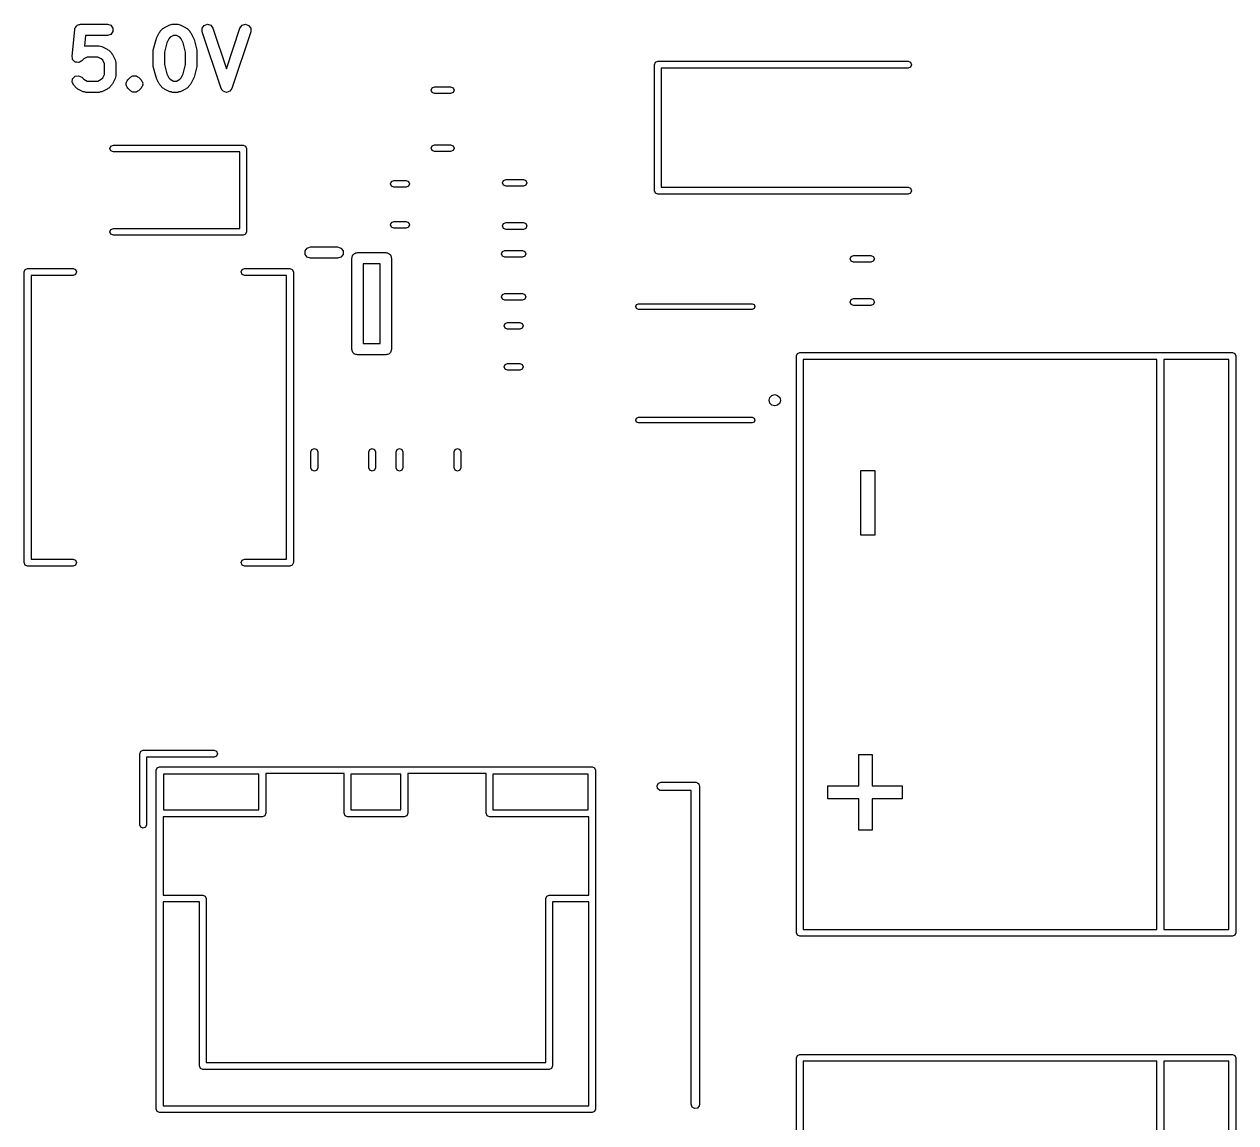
# Model space of a CAD drawing. Extents: x 96 to 200, y -143 to -59.
# Drawn here: x 177.53 to 198.87, y -81.52 to -62.18 of the extents above; entities that cross this region are included whole.
import ezdxf

# ---------------------------------------------------------------- set-up
doc = ezdxf.new("R2010")
doc.units = 0
doc.layers.add('BLACK', color=7, linetype='CONTINUOUS')

msp = doc.modelspace()

# ---------------------------------------------------------------- linework, layer by layer
at = {"layer": 'BLACK', "linetype": 'CONTINUOUS'}
for p, q in [((178.372, -62.7439), (178.42, -62.2677)), ((178.42, -62.2677), (178.424, -62.2577)), ((178.424, -62.2467), (178.436, -62.23)), ((178.424, -62.2577), (178.424, -62.2467)), ((178.436, -62.23), (178.444, -62.2111)), ((178.444, -62.2111), (178.454, -62.2056)), ((178.454, -62.2056), (178.46, -62.1967)), ((178.46, -62.1967), (178.48, -62.1903)), ((178.48, -62.1903), (178.498, -62.1799)), ((178.498, -62.1799), (178.509, -62.181)), ((178.509, -62.181), (178.519, -62.1776)), ((178.519, -62.1776), (178.995, -62.1776)), ((178.995, -62.1776), (179.054, -62.1967)), ((179.054, -62.1967), (179.09, -62.2467)), ((179.09, -62.3085), (179.054, -62.3585)), ((179.09, -62.2467), (179.09, -62.3085)), ((179.917, -62.3166), (179.925, -62.3021)), ((179.925, -62.3021), (179.972, -62.2545)), ((179.972, -62.2545), (179.987, -62.2472)), ((179.987, -62.2472), (179.998, -62.2358)), ((179.998, -62.2358), (180.093, -62.1882)), ((180.093, -62.1882), (180.116, -62.1847)), ((180.116, -62.1847), (180.138, -62.1776)), ((180.138, -62.1776), (180.233, -62.1776)), ((180.233, -62.1776), (180.255, -62.1847)), ((180.255, -62.1847), (180.278, -62.1882)), ((180.278, -62.1882), (180.373, -62.2358)), ((180.373, -62.2358), (180.385, -62.2472)), ((180.385, -62.2472), (180.399, -62.2545)), ((180.399, -62.2545), (180.447, -62.3021)), ((180.447, -62.3021), (180.454, -62.3166)), ((180.662, -62.2474), (180.698, -62.1972)), ((180.662, -62.3092), (180.662, -62.2474)), ((180.996, -63.3092), (180.662, -62.3092)), ((180.698, -62.1972), (180.756, -62.1776)), ((180.756, -62.1776), (180.815, -62.1963)), ((180.815, -62.1963), (180.852, -62.246)), ((180.852, -62.246), (181.09, -62.9614)), ((181.09, -62.9614), (181.329, -62.246)), ((181.519, -62.3092), (181.185, -63.3092)), ((181.329, -62.246), (181.366, -62.1963)), ((181.366, -62.1963), (181.425, -62.1776)), ((181.425, -62.1776), (181.483, -62.1972)), ((181.483, -62.1972), (181.519, -62.2474)), ((181.519, -62.2474), (181.519, -62.3092)), ((178.61, -62.3776), (178.591, -62.5659)), ((178.995, -62.3776), (178.61, -62.3776)), ((179.054, -62.3585), (178.995, -62.3776)), ((179.803, -62.6343), (179.851, -62.4438)), ((179.851, -62.4438), (179.857, -62.4344)), ((179.857, -62.4344), (179.858, -62.4234)), ((179.858, -62.4234), (179.906, -62.3281)), ((179.906, -62.3281), (179.917, -62.3166)), ((180.042, -62.503), (180, -62.6709)), ((180.077, -62.4321), (180.042, -62.503)), ((180.102, -62.4074), (180.077, -62.4321)), ((180.162, -62.3776), (180.102, -62.4074)), ((180.21, -62.3776), (180.162, -62.3776)), ((180.269, -62.4074), (180.21, -62.3776)), ((180.294, -62.4321), (180.269, -62.4074)), ((180.329, -62.503), (180.294, -62.4321)), ((180.371, -62.6709), (180.329, -62.503)), ((180.454, -62.3166), (180.466, -62.3281)), ((180.466, -62.3281), (180.513, -62.4234)), ((180.513, -62.4234), (180.515, -62.4344)), ((180.515, -62.4344), (180.521, -62.4438)), ((180.521, -62.4438), (180.568, -62.6343)), ((178.591, -62.5659), (178.592, -62.5657)), ((178.592, -62.5657), (178.614, -62.5586)), ((178.614, -62.5586), (178.852, -62.5586)), ((178.852, -62.5586), (178.874, -62.5657)), ((178.874, -62.5657), (178.897, -62.5691)), ((178.897, -62.5691), (178.992, -62.6167)), ((178.992, -62.6167), (179.004, -62.6281)), ((179.004, -62.6281), (179.018, -62.6355)), ((179.018, -62.6355), (179.066, -62.6831)), ((179.066, -62.6831), (179.073, -62.6975)), ((179.073, -62.6975), (179.085, -62.7091)), ((179.085, -62.7091), (179.132, -62.8043)), ((179.8, -62.6586), (179.804, -62.6467)), ((179.8, -62.8967), (179.8, -62.6586)), ((179.804, -62.6467), (179.803, -62.6343)), ((180, -62.6709), (180, -62.8844)), ((180.371, -62.8844), (180.371, -62.6709)), ((180.568, -62.6343), (180.568, -62.6467)), ((180.568, -62.6467), (180.571, -62.6586)), ((180.571, -62.6586), (180.571, -62.8967)), ((178.378, -62.7714), (178.372, -62.7439)), ((178.382, -62.7992), (178.378, -62.7714)), ((178.384, -62.8013), (178.382, -62.7992)), ((178.385, -62.8042), (178.384, -62.8013)), ((178.406, -62.823), (178.385, -62.8042)), ((178.426, -62.8429), (178.406, -62.823)), ((178.429, -62.8434), (178.426, -62.8429)), ((178.431, -62.8454), (178.429, -62.8434)), ((178.459, -62.8482), (178.431, -62.8454)), ((178.487, -62.8526), (178.459, -62.8482)), ((178.49, -62.8512), (178.487, -62.8526)), ((178.493, -62.8515), (178.49, -62.8512)), ((178.517, -62.8373), (178.493, -62.8515)), ((178.542, -62.8245), (178.517, -62.8373)), ((178.578, -62.7884), (178.542, -62.8245)), ((178.638, -62.7586), (178.578, -62.7884)), ((178.829, -62.7586), (178.638, -62.7586)), ((178.888, -62.7884), (178.829, -62.7586)), ((178.913, -62.813), (178.888, -62.7884)), ((178.943, -62.8727), (178.913, -62.813)), ((178.943, -63.0635), (178.943, -62.8727)), ((179.132, -62.8043), (179.136, -62.8271)), ((179.136, -62.8271), (179.143, -62.849)), ((179.143, -62.849), (179.143, -63.0871)), ((179.804, -62.9085), (179.8, -62.8967)), ((179.803, -62.9209), (179.804, -62.9085)), ((179.851, -63.1114), (179.803, -62.9209)), ((180, -62.8844), (180.042, -63.0522)), ((180.329, -63.0522), (180.371, -62.8844)), ((180.568, -62.9209), (180.521, -63.1114)), ((180.571, -62.8967), (180.568, -62.9085)), ((180.568, -62.9085), (180.568, -62.9209)), ((188.63, -62.89), (188.648, -62.8476)), ((188.63, -65.11), (188.63, -62.89)), ((188.648, -62.8476), (188.69, -62.83)), ((188.69, -62.83), (193.1, -62.83)), ((193.1, -62.95), (188.75, -62.95)), ((188.75, -62.95), (188.75, -65.05)), ((193.1, -62.83), (193.142, -62.8476)), ((193.142, -62.9324), (193.1, -62.95)), ((193.142, -62.8476), (193.16, -62.89)), ((193.16, -62.89), (193.142, -62.9324)), ((178.373, -63.198), (178.382, -63.137)), ((178.382, -63.137), (178.426, -63.0933)), ((178.426, -63.0933), (178.487, -63.0836)), ((178.487, -63.0836), (178.542, -63.1117)), ((178.542, -63.1117), (178.578, -63.1478)), ((178.578, -63.1478), (178.638, -63.1776)), ((178.829, -63.1776), (178.888, -63.1478)), ((178.888, -63.1478), (178.913, -63.1231)), ((178.913, -63.1231), (178.943, -63.0635)), ((179.132, -63.1319), (179.085, -63.2271)), ((179.136, -63.1091), (179.132, -63.1319)), ((179.143, -63.0871), (179.136, -63.1091)), ((179.346, -63.1734), (179.353, -63.1593)), ((179.353, -63.1593), (179.401, -63.1117)), ((179.401, -63.1117), (179.415, -63.1045)), ((179.415, -63.1045), (179.426, -63.0933)), ((179.426, -63.0933), (179.434, -63.092)), ((179.434, -63.092), (179.441, -63.0873)), ((179.441, -63.0873), (179.449, -63.0873)), ((179.449, -63.0873), (179.456, -63.0836)), ((179.456, -63.0836), (179.471, -63.0861)), ((179.471, -63.0861), (179.487, -63.0836)), ((179.487, -63.0836), (179.494, -63.0873)), ((179.494, -63.0873), (179.502, -63.0873)), ((179.502, -63.0873), (179.509, -63.092)), ((179.509, -63.092), (179.517, -63.0933)), ((179.517, -63.0933), (179.528, -63.1045)), ((179.528, -63.1045), (179.542, -63.1117)), ((179.542, -63.1117), (179.59, -63.1593)), ((179.59, -63.1593), (179.597, -63.1734)), ((179.857, -63.1208), (179.851, -63.1114)), ((179.858, -63.1319), (179.857, -63.1208)), ((179.906, -63.2271), (179.858, -63.1319)), ((180.042, -63.0522), (180.077, -63.1231)), ((180.077, -63.1231), (180.102, -63.1478)), ((180.102, -63.1478), (180.162, -63.1776)), ((180.21, -63.1776), (180.269, -63.1478)), ((180.269, -63.1478), (180.294, -63.1231)), ((180.294, -63.1231), (180.329, -63.0522)), ((180.513, -63.1319), (180.466, -63.2271)), ((180.515, -63.1208), (180.513, -63.1319)), ((180.521, -63.1114), (180.515, -63.1208)), ((178.401, -63.2531), (178.373, -63.198)), ((178.448, -63.3007), (178.401, -63.2531)), ((178.463, -63.3081), (178.448, -63.3007)), ((178.474, -63.3194), (178.463, -63.3081)), ((178.57, -63.3671), (178.474, -63.3194)), ((178.592, -63.3705), (178.57, -63.3671)), ((178.614, -63.3776), (178.592, -63.3705)), ((178.852, -63.3776), (178.614, -63.3776)), ((178.638, -63.1776), (178.829, -63.1776)), ((178.874, -63.3705), (178.852, -63.3776)), ((178.897, -63.3671), (178.874, -63.3705)), ((178.992, -63.3194), (178.897, -63.3671)), ((179.004, -63.3081), (178.992, -63.3194)), ((179.018, -63.3007), (179.004, -63.3081)), ((179.066, -63.2531), (179.018, -63.3007)), ((179.073, -63.2386), (179.066, -63.2531)), ((179.085, -63.2271), (179.073, -63.2386)), ((179.325, -63.2144), (179.332, -63.2002)), ((179.328, -63.23), (179.325, -63.2144)), ((179.325, -63.2456), (179.328, -63.23)), ((179.332, -63.2598), (179.325, -63.2456)), ((179.332, -63.2002), (179.335, -63.1846)), ((179.335, -63.2754), (179.332, -63.2598)), ((179.335, -63.1846), (179.346, -63.1734)), ((179.346, -63.2866), (179.335, -63.2754)), ((179.353, -63.3007), (179.346, -63.2866)), ((179.401, -63.3483), (179.353, -63.3007)), ((179.415, -63.3555), (179.401, -63.3483)), ((179.426, -63.3667), (179.415, -63.3555)), ((179.434, -63.368), (179.426, -63.3667)), ((179.441, -63.3727), (179.434, -63.368)), ((179.449, -63.3727), (179.441, -63.3727)), ((179.456, -63.3764), (179.449, -63.3727)), ((179.471, -63.3739), (179.456, -63.3764)), ((179.487, -63.3764), (179.471, -63.3739)), ((179.494, -63.3727), (179.487, -63.3764)), ((179.502, -63.3727), (179.494, -63.3727)), ((179.509, -63.368), (179.502, -63.3727)), ((179.517, -63.3667), (179.509, -63.368)), ((179.528, -63.3555), (179.517, -63.3667)), ((179.542, -63.3483), (179.528, -63.3555)), ((179.59, -63.3007), (179.542, -63.3483)), ((179.597, -63.2866), (179.59, -63.3007)), ((179.597, -63.1734), (179.608, -63.1846)), ((179.608, -63.2754), (179.597, -63.2866)), ((179.608, -63.1846), (179.611, -63.2002)), ((179.611, -63.2598), (179.608, -63.2754)), ((179.611, -63.2002), (179.618, -63.2144)), ((179.618, -63.2456), (179.611, -63.2598)), ((179.618, -63.2144), (179.615, -63.23)), ((179.615, -63.23), (179.618, -63.2456)), ((179.917, -63.2386), (179.906, -63.2271)), ((179.925, -63.2531), (179.917, -63.2386)), ((179.972, -63.3007), (179.925, -63.2531)), ((179.987, -63.3081), (179.972, -63.3007)), ((179.998, -63.3194), (179.987, -63.3081)), ((180.093, -63.3671), (179.998, -63.3194)), ((180.116, -63.3705), (180.093, -63.3671)), ((180.138, -63.3776), (180.116, -63.3705)), ((180.233, -63.3776), (180.138, -63.3776)), ((180.162, -63.1776), (180.21, -63.1776)), ((180.255, -63.3705), (180.233, -63.3776)), ((180.278, -63.3671), (180.255, -63.3705)), ((180.373, -63.3194), (180.278, -63.3671)), ((180.385, -63.3081), (180.373, -63.3194)), ((180.399, -63.3007), (180.385, -63.3081)), ((180.447, -63.2531), (180.399, -63.3007)), ((180.454, -63.2386), (180.447, -63.2531)), ((180.466, -63.2271), (180.454, -63.2386)), ((181.014, -63.3335), (180.996, -63.3092)), ((181.031, -63.3581), (181.014, -63.3335)), ((181.032, -63.3583), (181.031, -63.3581)), ((181.032, -63.359), (181.032, -63.3583)), ((181.061, -63.3681), (181.032, -63.359)), ((181.09, -63.3776), (181.061, -63.3681)), ((181.091, -63.3776), (181.09, -63.3774)), ((181.09, -63.3774), (181.09, -63.3776)), ((181.12, -63.3681), (181.091, -63.3776)), ((181.149, -63.359), (181.12, -63.3681)), ((181.15, -63.3581), (181.149, -63.3583)), ((181.149, -63.3583), (181.149, -63.359)), ((181.167, -63.3335), (181.15, -63.3581)), ((181.185, -63.3092), (181.167, -63.3335)), ((184.699, -63.34), (184.717, -63.2976)), ((184.717, -63.3824), (184.699, -63.34)), ((184.717, -63.2976), (184.759, -63.28)), ((184.759, -63.28), (185.041, -63.28)), ((185.041, -63.28), (185.083, -63.2976)), ((185.083, -63.2976), (185.101, -63.34)), ((185.101, -63.34), (185.083, -63.3824)), ((184.759, -63.4), (184.717, -63.3824)), ((185.041, -63.4), (184.759, -63.4)), ((185.083, -63.3824), (185.041, -63.4)), ((179.04, -64.365), (179.058, -64.3226)), ((179.058, -64.4074), (179.04, -64.365)), ((179.058, -64.3226), (179.1, -64.305)), ((179.1, -64.425), (179.058, -64.4074)), ((179.1, -64.305), (181.385, -64.305)), ((181.325, -64.425), (179.1, -64.425)), ((181.325, -65.775), (181.325, -64.425)), ((181.385, -64.305), (181.427, -64.3226)), ((181.427, -64.3226), (181.445, -64.365)), ((181.445, -64.365), (181.445, -65.835)), ((184.699, -64.36), (184.717, -64.3176)), ((184.717, -64.4024), (184.699, -64.36)), ((184.717, -64.3176), (184.759, -64.3)), ((184.759, -64.42), (184.717, -64.4024)), ((184.759, -64.3), (185.041, -64.3)), ((185.041, -64.42), (184.759, -64.42)), ((185.041, -64.3), (185.083, -64.3176)), ((185.083, -64.4024), (185.041, -64.42)), ((185.083, -64.3176), (185.101, -64.36)), ((185.101, -64.36), (185.083, -64.4024)), ((183.982, -64.99), (184, -64.9476)), ((184, -65.0324), (183.982, -64.99)), ((184, -64.9476), (184.042, -64.93)), ((184.042, -65.05), (184, -65.0324)), ((184.042, -64.93), (184.258, -64.93)), ((184.258, -65.05), (184.042, -65.05)), ((184.258, -64.93), (184.3, -64.9476)), ((184.3, -65.0324), (184.258, -65.05)), ((184.3, -64.9476), (184.318, -64.99)), ((184.318, -64.99), (184.3, -65.0324)), ((185.956, -64.97), (185.974, -64.9276)), ((185.974, -65.0124), (185.956, -64.97)), ((185.974, -64.9276), (186.016, -64.91)), ((186.016, -65.03), (185.974, -65.0124)), ((186.016, -64.91), (186.324, -64.91)), ((186.324, -65.03), (186.016, -65.03)), ((186.324, -64.91), (186.366, -64.9276)), ((186.366, -65.0124), (186.324, -65.03)), ((186.366, -64.9276), (186.384, -64.97)), ((186.384, -64.97), (186.366, -65.0124)), ((188.75, -65.05), (193.1, -65.05)), ((193.1, -65.05), (193.142, -65.0676)), ((193.142, -65.0676), (193.16, -65.11)), ((188.648, -65.1524), (188.63, -65.11)), ((188.69, -65.17), (188.648, -65.1524)), ((193.1, -65.17), (188.69, -65.17)), ((193.142, -65.1524), (193.1, -65.17)), ((193.16, -65.11), (193.142, -65.1524)), ((183.982, -65.71), (184, -65.6676)), ((184, -65.7524), (183.982, -65.71)), ((184, -65.6676), (184.042, -65.65)), ((184.042, -65.65), (184.258, -65.65)), ((184.258, -65.65), (184.3, -65.6676)), ((184.3, -65.6676), (184.318, -65.71)), ((184.318, -65.71), (184.3, -65.7524)), ((185.956, -65.73), (185.974, -65.6876)), ((185.974, -65.6876), (186.016, -65.67)), ((186.016, -65.67), (186.324, -65.67)), ((186.324, -65.67), (186.366, -65.6876)), ((186.366, -65.6876), (186.384, -65.73)), ((179.04, -65.835), (179.058, -65.7926)), ((179.058, -65.8774), (179.04, -65.835)), ((179.058, -65.7926), (179.1, -65.775)), ((179.1, -65.895), (179.058, -65.8774)), ((179.1, -65.775), (181.325, -65.775)), ((181.385, -65.895), (179.1, -65.895)), ((181.427, -65.8774), (181.385, -65.895)), ((181.445, -65.835), (181.427, -65.8774)), ((184.042, -65.77), (184, -65.7524)), ((184.258, -65.77), (184.042, -65.77)), ((184.3, -65.7524), (184.258, -65.77)), ((185.974, -65.7724), (185.956, -65.73)), ((186.016, -65.79), (185.974, -65.7724)), ((186.324, -65.79), (186.016, -65.79)), ((186.366, -65.7724), (186.324, -65.79)), ((186.384, -65.73), (186.366, -65.7724)), ((182.48, -66.1691), (182.516, -66.1191)), ((182.516, -66.1191), (182.575, -66.1)), ((182.575, -66.1), (183.05, -66.1)), ((183.05, -66.1), (183.109, -66.1191)), ((183.109, -66.1191), (183.145, -66.1691)), ((182.48, -66.2309), (182.48, -66.1691)), ((182.516, -66.2809), (182.48, -66.2309)), ((182.575, -66.3), (182.516, -66.2809)), ((183.05, -66.3), (182.575, -66.3)), ((183.109, -66.2809), (183.05, -66.3)), ((183.145, -66.2309), (183.109, -66.2809)), ((183.145, -66.1691), (183.145, -66.2309)), ((183.3, -66.3), (183.305, -66.2849)), ((183.3, -67.9), (183.3, -66.3)), ((183.305, -66.2691), (183.314, -66.2563)), ((183.305, -66.2849), (183.305, -66.2691)), ((183.314, -66.2563), (183.319, -66.2412)), ((183.319, -66.2412), (183.332, -66.2319)), ((183.332, -66.2319), (183.341, -66.2191)), ((183.341, -66.2191), (183.356, -66.2142)), ((183.356, -66.2142), (183.369, -66.2049)), ((183.369, -66.2049), (183.385, -66.2049)), ((183.385, -66.2049), (183.4, -66.2)), ((183.4, -66.2), (183.9, -66.2)), ((183.9, -66.2), (183.915, -66.2049)), ((183.915, -66.2049), (183.931, -66.2049)), ((183.931, -66.2049), (183.944, -66.2142)), ((183.944, -66.2142), (183.959, -66.2191)), ((183.959, -66.2191), (183.968, -66.2319)), ((183.968, -66.2319), (183.981, -66.2412)), ((183.981, -66.2412), (183.986, -66.2563)), ((183.986, -66.2563), (183.995, -66.2691)), ((183.995, -66.2691), (183.995, -66.2849)), ((183.995, -66.2849), (184, -66.3)), ((184, -66.3), (184, -67.9)), ((185.936, -66.22), (185.954, -66.1776)), ((185.954, -66.2624), (185.936, -66.22)), ((185.954, -66.1776), (185.996, -66.16)), ((185.996, -66.28), (185.954, -66.2624)), ((185.996, -66.16), (186.304, -66.16)), ((186.304, -66.28), (185.996, -66.28)), ((186.304, -66.16), (186.346, -66.1776)), ((186.346, -66.2624), (186.304, -66.28)), ((186.346, -66.1776), (186.364, -66.22)), ((186.364, -66.22), (186.346, -66.2624)), ((192.076, -66.31), (192.094, -66.2676)), ((192.094, -66.3524), (192.076, -66.31)), ((192.094, -66.2676), (192.136, -66.25)), ((192.136, -66.37), (192.094, -66.3524)), ((192.136, -66.25), (192.444, -66.25)), ((192.444, -66.25), (192.486, -66.2676)), ((192.486, -66.3524), (192.444, -66.37)), ((192.486, -66.2676), (192.504, -66.31)), ((192.504, -66.31), (192.486, -66.3524)), ((177.53, -66.54), (177.548, -66.4976)), ((177.53, -71.66), (177.53, -66.54)), ((177.548, -66.4976), (177.59, -66.48)), ((177.59, -66.48), (178.39, -66.48)), ((178.39, -66.48), (178.432, -66.4976)), ((178.432, -66.4976), (178.45, -66.54)), ((178.45, -66.54), (178.432, -66.5824)), ((181.35, -66.54), (181.368, -66.4976)), ((181.368, -66.5824), (181.35, -66.54)), ((181.368, -66.4976), (181.41, -66.48)), ((181.41, -66.48), (182.21, -66.48)), ((182.21, -66.48), (182.252, -66.4976)), ((182.252, -66.4976), (182.27, -66.54)), ((182.27, -66.54), (182.27, -71.66)), ((183.5, -66.4), (183.5, -67.8)), ((183.8, -66.4), (183.5, -66.4)), ((183.8, -67.8), (183.8, -66.4)), ((192.444, -66.37), (192.136, -66.37)), ((178.39, -66.6), (177.65, -66.6)), ((177.65, -66.6), (177.65, -71.6)), ((178.432, -66.5824), (178.39, -66.6)), ((181.41, -66.6), (181.368, -66.5824)), ((182.15, -66.6), (181.41, -66.6)), ((182.15, -71.6), (182.15, -66.6)), ((185.936, -66.98), (185.954, -66.9376)), ((185.954, -67.0224), (185.936, -66.98)), ((185.954, -66.9376), (185.996, -66.92)), ((185.996, -66.92), (186.304, -66.92)), ((186.304, -66.92), (186.346, -66.9376)), ((186.346, -66.9376), (186.364, -66.98)), ((186.364, -66.98), (186.346, -67.0224)), ((185.996, -67.04), (185.954, -67.0224)), ((186.304, -67.04), (185.996, -67.04)), ((186.346, -67.0224), (186.304, -67.04)), ((188.3, -67.15), (188.315, -67.1146)), ((188.315, -67.1854), (188.3, -67.15)), ((188.315, -67.1146), (188.35, -67.1)), ((188.35, -67.2), (188.315, -67.1854)), ((188.35, -67.1), (190.35, -67.1)), ((190.35, -67.2), (188.35, -67.2)), ((190.35, -67.1), (190.385, -67.1146)), ((190.385, -67.1854), (190.35, -67.2)), ((190.385, -67.1146), (190.4, -67.15)), ((190.4, -67.15), (190.385, -67.1854)), ((192.076, -67.07), (192.094, -67.0276)), ((192.094, -67.1124), (192.076, -67.07)), ((192.094, -67.0276), (192.136, -67.01)), ((192.136, -67.13), (192.094, -67.1124)), ((192.136, -67.01), (192.444, -67.01)), ((192.444, -67.13), (192.136, -67.13)), ((192.444, -67.01), (192.486, -67.0276)), ((192.486, -67.1124), (192.444, -67.13)), ((192.486, -67.0276), (192.504, -67.07)), ((192.504, -67.07), (192.486, -67.1124)), ((186, -67.4476), (186.042, -67.43)), ((186.042, -67.43), (186.258, -67.43)), ((186.258, -67.43), (186.3, -67.4476)), ((185.982, -67.49), (186, -67.4476)), ((186, -67.5324), (185.982, -67.49)), ((186.042, -67.55), (186, -67.5324)), ((186.258, -67.55), (186.042, -67.55)), ((186.3, -67.5324), (186.258, -67.55)), ((186.3, -67.4476), (186.318, -67.49)), ((186.318, -67.49), (186.3, -67.5324)), ((183.5, -67.8), (183.8, -67.8)), ((183.305, -67.9151), (183.3, -67.9)), ((183.305, -67.9309), (183.305, -67.9151)), ((183.314, -67.9437), (183.305, -67.9309)), ((183.319, -67.9588), (183.314, -67.9437)), ((183.332, -67.9681), (183.319, -67.9588)), ((183.341, -67.9809), (183.332, -67.9681)), ((183.356, -67.9858), (183.341, -67.9809)), ((183.369, -67.9951), (183.356, -67.9858)), ((183.385, -67.9951), (183.369, -67.9951)), ((183.4, -68), (183.385, -67.9951)), ((183.9, -68), (183.4, -68)), ((183.915, -67.9951), (183.9, -68)), ((183.931, -67.9951), (183.915, -67.9951)), ((183.944, -67.9858), (183.931, -67.9951)), ((183.959, -67.9809), (183.944, -67.9858)), ((183.968, -67.9681), (183.959, -67.9809)), ((183.981, -67.9588), (183.968, -67.9681)), ((183.986, -67.9437), (183.981, -67.9588)), ((183.995, -67.9309), (183.986, -67.9437)), ((184, -67.9), (183.995, -67.9151)), ((183.995, -67.9151), (183.995, -67.9309)), ((191.13, -68.02), (191.148, -67.9776)), ((191.13, -78.18), (191.13, -68.02)), ((191.148, -67.9776), (191.19, -67.96)), ((191.19, -67.96), (198.81, -67.96)), ((198.81, -67.96), (198.852, -67.9776)), ((198.852, -67.9776), (198.87, -68.02)), ((198.87, -68.02), (198.87, -78.18)), ((185.982, -68.21), (186, -68.1676)), ((186, -68.2524), (185.982, -68.21)), ((186, -68.1676), (186.042, -68.15)), ((186.042, -68.27), (186, -68.2524)), ((186.042, -68.15), (186.258, -68.15)), ((186.258, -68.27), (186.042, -68.27)), ((186.258, -68.15), (186.3, -68.1676)), ((186.3, -68.2524), (186.258, -68.27)), ((186.3, -68.1676), (186.318, -68.21)), ((186.318, -68.21), (186.3, -68.2524)), ((191.25, -68.08), (191.25, -78.12)), ((197.48, -68.08), (191.25, -68.08)), ((197.48, -78.12), (197.48, -68.08)), ((197.6, -68.08), (197.6, -78.12)), ((198.75, -68.08), (197.6, -68.08)), ((198.75, -78.12), (198.75, -68.08)), ((190.663, -68.75), (190.7, -68.7134)), ((190.7, -68.7134), (190.75, -68.7)), ((190.75, -68.7), (190.8, -68.7134)), ((190.8, -68.7134), (190.837, -68.75)), ((190.65, -68.8), (190.663, -68.75)), ((190.663, -68.85), (190.65, -68.8)), ((190.7, -68.8866), (190.663, -68.85)), ((190.75, -68.9), (190.7, -68.8866)), ((190.8, -68.8866), (190.75, -68.9)), ((190.837, -68.85), (190.8, -68.8866)), ((190.837, -68.75), (190.85, -68.8)), ((190.85, -68.8), (190.837, -68.85)), ((188.3, -69.15), (188.315, -69.1146)), ((188.315, -69.1146), (188.35, -69.1)), ((188.35, -69.1), (190.35, -69.1)), ((190.35, -69.1), (190.385, -69.1146)), ((190.385, -69.1146), (190.4, -69.15)), ((188.315, -69.1854), (188.3, -69.15)), ((188.35, -69.2), (188.315, -69.1854)), ((190.35, -69.2), (188.35, -69.2)), ((190.385, -69.1854), (190.35, -69.2)), ((190.4, -69.15), (190.385, -69.1854)), ((182.58, -69.7094), (182.598, -69.667)), ((182.58, -69.9906), (182.58, -69.7094)), ((182.598, -69.667), (182.64, -69.6494)), ((182.64, -69.6494), (182.682, -69.667)), ((182.682, -69.667), (182.7, -69.7094)), ((182.7, -69.7094), (182.7, -69.9906)), ((183.6, -69.7094), (183.618, -69.667)), ((183.6, -69.9906), (183.6, -69.7094)), ((183.618, -69.667), (183.66, -69.6494)), ((183.66, -69.6494), (183.702, -69.667)), ((183.702, -69.667), (183.72, -69.7094)), ((183.72, -69.7094), (183.72, -69.9906)), ((184.08, -69.7094), (184.098, -69.667)), ((184.08, -69.9906), (184.08, -69.7094)), ((184.098, -69.667), (184.14, -69.6494)), ((184.14, -69.6494), (184.182, -69.667)), ((184.182, -69.667), (184.2, -69.7094)), ((184.2, -69.7094), (184.2, -69.9906)), ((185.1, -69.7094), (185.118, -69.667)), ((185.1, -69.9906), (185.1, -69.7094)), ((185.118, -69.667), (185.16, -69.6494)), ((185.16, -69.6494), (185.202, -69.667)), ((185.202, -69.667), (185.22, -69.7094)), ((185.22, -69.7094), (185.22, -69.9906)), ((182.598, -70.033), (182.58, -69.9906)), ((182.7, -69.9906), (182.682, -70.033)), ((183.618, -70.033), (183.6, -69.9906)), ((183.72, -69.9906), (183.702, -70.033)), ((184.098, -70.033), (184.08, -69.9906)), ((184.2, -69.9906), (184.182, -70.033)), ((185.118, -70.033), (185.1, -69.9906)), ((185.22, -69.9906), (185.202, -70.033)), ((182.64, -70.0506), (182.598, -70.033)), ((182.682, -70.033), (182.64, -70.0506)), ((183.66, -70.0506), (183.618, -70.033)), ((183.702, -70.033), (183.66, -70.0506)), ((184.14, -70.0506), (184.098, -70.033)), ((184.182, -70.033), (184.14, -70.0506)), ((185.16, -70.0506), (185.118, -70.033)), ((185.202, -70.033), (185.16, -70.0506)), ((192.264, -71.1745), (192.264, -70.0351)), ((192.264, -70.0351), (192.514, -70.0351)), ((192.514, -70.0351), (192.514, -71.1745)), ((192.514, -71.1745), (192.264, -71.1745)), ((177.548, -71.7024), (177.53, -71.66)), ((177.59, -71.72), (177.548, -71.7024)), ((177.65, -71.6), (178.39, -71.6)), ((178.39, -71.6), (178.432, -71.6176)), ((178.432, -71.7024), (178.39, -71.72)), ((178.432, -71.6176), (178.45, -71.66)), ((178.45, -71.66), (178.432, -71.7024)), ((181.35, -71.66), (181.368, -71.6176)), ((181.368, -71.7024), (181.35, -71.66)), ((181.368, -71.6176), (181.41, -71.6)), ((181.41, -71.72), (181.368, -71.7024)), ((181.41, -71.6), (182.15, -71.6)), ((182.252, -71.7024), (182.21, -71.72)), ((182.27, -71.66), (182.252, -71.7024)), ((178.39, -71.72), (177.59, -71.72)), ((182.21, -71.72), (181.41, -71.72)), ((179.565, -75.025), (179.583, -74.9826)), ((179.565, -76.275), (179.565, -75.025)), ((179.583, -74.9826), (179.625, -74.965)), ((179.625, -74.965), (180.875, -74.965)), ((180.875, -75.085), (179.685, -75.085)), ((179.685, -75.085), (179.685, -76.275)), ((180.875, -74.965), (180.917, -74.9826)), ((180.917, -75.0674), (180.875, -75.085)), ((180.917, -74.9826), (180.935, -75.025)), ((180.935, -75.025), (180.917, -75.0674)), ((192.23, -75.5881), (192.23, -75.0401)), ((192.23, -75.0401), (192.464, -75.0401)), ((192.464, -75.0401), (192.464, -75.5881)), ((179.855, -75.315), (179.873, -75.2726)), ((179.855, -81.285), (179.855, -75.315)), ((179.873, -75.2726), (179.915, -75.255)), ((179.915, -75.255), (187.535, -75.255)), ((187.535, -75.255), (187.577, -75.2726)), ((187.577, -75.2726), (187.595, -75.315)), ((187.595, -75.315), (187.595, -81.285)), ((179.985, -75.385), (179.985, -76.015)), ((181.665, -75.385), (179.985, -75.385)), ((181.665, -76.015), (181.665, -75.385)), ((183.165, -75.375), (181.785, -75.375)), ((181.785, -75.375), (181.785, -76.075)), ((183.165, -76.075), (183.165, -75.375)), ((183.285, -75.385), (183.285, -76.015)), ((184.165, -75.385), (183.285, -75.385)), ((184.165, -76.015), (184.165, -75.385)), ((184.285, -75.375), (184.285, -76.075)), ((185.665, -75.375), (184.285, -75.375)), ((185.665, -76.075), (185.665, -75.375)), ((185.785, -75.385), (185.785, -76.015)), ((187.465, -75.385), (185.785, -75.385)), ((187.465, -76.015), (187.465, -75.385)), ((188.676, -75.587), (188.702, -75.5425)), ((188.702, -75.5425), (188.75, -75.525)), ((188.75, -75.525), (189.35, -75.525)), ((189.35, -75.525), (189.36, -75.5267)), ((189.36, -75.5267), (189.363, -75.5261)), ((189.363, -75.5261), (189.366, -75.5278)), ((189.366, -75.5278), (189.376, -75.5295)), ((189.376, -75.5295), (189.391, -75.542)), ((189.391, -75.542), (189.407, -75.5518)), ((188.685, -75.6375), (188.676, -75.587)), ((188.724, -75.6705), (188.685, -75.6375)), ((188.75, -75.675), (188.724, -75.6705)), ((189.275, -75.675), (188.75, -75.675)), ((189.275, -81.2), (189.275, -75.675)), ((189.407, -75.5518), (189.41, -75.5581)), ((189.41, -75.5581), (189.415, -75.5625)), ((189.415, -75.5625), (189.418, -75.5817)), ((189.418, -75.5817), (189.425, -75.6)), ((189.425, -75.6), (189.425, -81.2)), ((191.683, -75.8216), (191.683, -75.5881)), ((191.683, -75.5881), (192.23, -75.5881)), ((192.464, -75.5881), (192.996, -75.5881)), ((192.996, -75.5881), (192.996, -75.8216)), ((192.23, -75.8216), (191.683, -75.8216)), ((192.23, -76.3697), (192.23, -75.8216)), ((192.996, -75.8216), (192.464, -75.8216)), ((192.464, -75.8216), (192.464, -76.3697)), ((181.725, -76.135), (179.975, -76.135)), ((179.975, -76.135), (179.975, -77.515)), ((179.985, -76.015), (181.665, -76.015)), ((181.767, -76.1174), (181.725, -76.135)), ((181.785, -76.075), (181.767, -76.1174)), ((183.183, -76.1174), (183.165, -76.075)), ((183.225, -76.135), (183.183, -76.1174)), ((184.225, -76.135), (183.225, -76.135)), ((183.285, -76.015), (184.165, -76.015)), ((184.267, -76.1174), (184.225, -76.135)), ((184.285, -76.075), (184.267, -76.1174)), ((185.683, -76.1174), (185.665, -76.075)), ((185.725, -76.135), (185.683, -76.1174)), ((187.475, -76.135), (185.725, -76.135)), ((185.785, -76.015), (187.465, -76.015)), ((187.475, -77.515), (187.475, -76.135)), ((179.583, -76.3174), (179.565, -76.275)), ((179.625, -76.335), (179.583, -76.3174)), ((179.667, -76.3174), (179.625, -76.335)), ((179.685, -76.275), (179.667, -76.3174)), ((192.464, -76.3697), (192.23, -76.3697)), ((179.975, -77.515), (180.675, -77.515)), ((180.615, -77.635), (179.975, -77.635)), ((179.975, -77.635), (179.975, -81.225)), ((180.615, -80.525), (180.615, -77.635)), ((180.675, -77.515), (180.717, -77.5326)), ((180.717, -77.5326), (180.735, -77.575)), ((180.735, -77.575), (180.735, -80.465)), ((186.715, -77.575), (186.733, -77.5326)), ((186.715, -80.465), (186.715, -77.575)), ((186.733, -77.5326), (186.775, -77.515)), ((186.775, -77.515), (187.475, -77.515)), ((186.835, -77.635), (186.835, -80.525)), ((187.475, -77.635), (186.835, -77.635)), ((187.475, -81.225), (187.475, -77.635)), ((191.148, -78.2224), (191.13, -78.18)), ((191.19, -78.24), (191.148, -78.2224)), ((197.54, -78.24), (191.19, -78.24)), ((191.25, -78.12), (197.48, -78.12)), ((198.81, -78.24), (197.54, -78.24)), ((197.6, -78.12), (198.75, -78.12)), ((198.852, -78.2224), (198.81, -78.24)), ((198.87, -78.18), (198.852, -78.2224)), ((191.13, -80.38), (191.148, -80.3376)), ((191.13, -95.62), (191.13, -80.38)), ((191.148, -80.3376), (191.19, -80.32)), ((191.19, -80.32), (198.81, -80.32)), ((191.25, -80.44), (191.25, -95.56)), ((197.48, -80.44), (191.25, -80.44)), ((197.48, -95.56), (197.48, -80.44)), ((197.6, -80.44), (197.6, -95.56)), ((198.75, -80.44), (197.6, -80.44)), ((198.75, -95.56), (198.75, -80.44)), ((198.81, -80.32), (198.852, -80.3376)), ((198.852, -80.3376), (198.87, -80.38)), ((198.87, -80.38), (198.87, -95.62)), ((180.633, -80.5674), (180.615, -80.525)), ((180.675, -80.585), (180.633, -80.5674)), ((183.725, -80.585), (180.675, -80.585)), ((180.735, -80.465), (183.725, -80.465)), ((183.725, -80.465), (186.715, -80.465)), ((186.775, -80.585), (183.725, -80.585)), ((186.817, -80.5674), (186.775, -80.585)), ((186.835, -80.525), (186.817, -80.5674)), ((179.873, -81.3274), (179.855, -81.285)), ((179.975, -81.225), (187.475, -81.225)), ((187.595, -81.285), (187.577, -81.3274)), ((189.293, -81.2482), (189.275, -81.2)), ((189.337, -81.2739), (189.293, -81.2482)), ((189.387, -81.265), (189.337, -81.2739)), ((189.42, -81.2257), (189.387, -81.265)), ((189.425, -81.2), (189.42, -81.2257)), ((179.915, -81.345), (179.873, -81.3274)), ((187.535, -81.345), (179.915, -81.345)), ((187.577, -81.3274), (187.535, -81.345))]:
    msp.add_line(p, q, dxfattribs=at)

doc.saveas('drawing.dxf')
